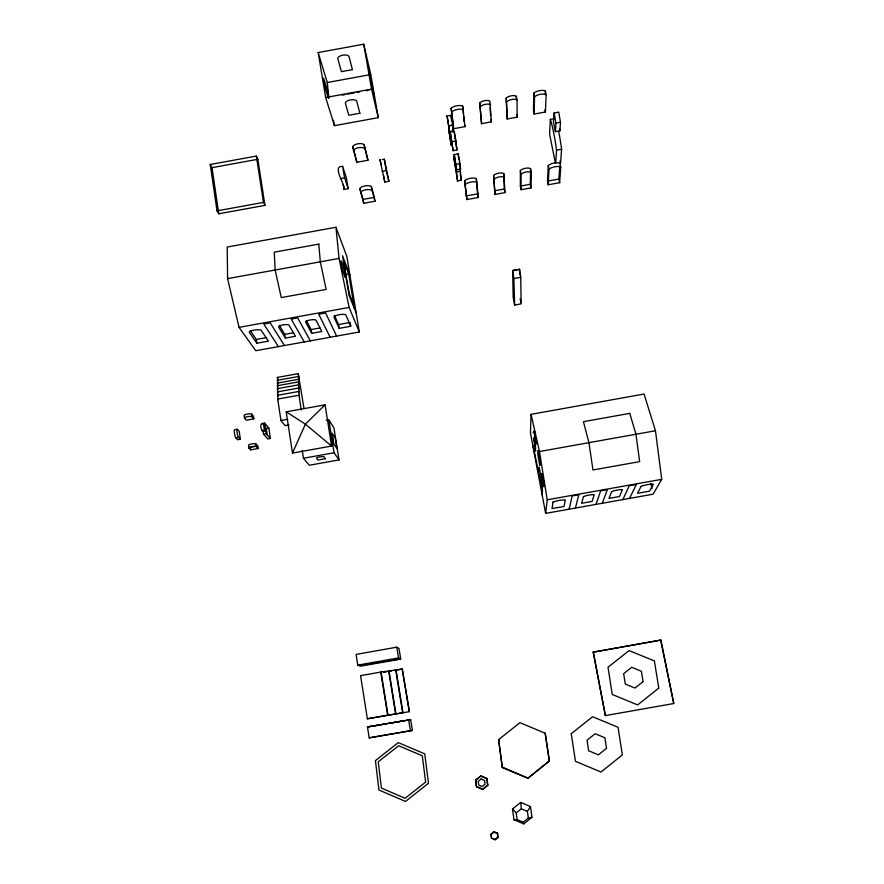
<?xml version="1.0" encoding="UTF-8"?>
<svg xmlns="http://www.w3.org/2000/svg" width="884" height="884" viewBox="0 0 884 884"><rect width="100%" height="100%" fill="white"/><g stroke="black" fill="none" stroke-linecap="round" stroke-linejoin="round"><path stroke-width="1.33" d="M521.063 189.717L521.063 174.424L520.344 170.7A5.426 2.011 -12.1 0 1 525.472 168.269A5.426 2.011 -12.1 0 1 530.588 168.833L531.317 172.568L531.03 187.905L521.063 189.717L520.356 186.082L520.344 170.7M560.489 122.257L558.721 112.124L554.025 113.008L553.483 122.102L555.417 131.65L559.926 130.821L560.489 122.257L555.914 123.086L555.417 131.65M531.03 187.905L530.323 184.27L530.588 168.833M533.803 93.14L533.45 110.489L534.157 114.058L545.428 112.003L546.124 94.676L545.384 91.019A6.862 2.873 -13 0 0 533.803 93.14L534.533 96.798L534.157 114.058M531.063 414.331L530.444 432.928L545.638 513.383L653.099 494.189L661.729 479.338L655.453 430.751L644.06 394.043L531.063 414.331L539.461 451.536L547.251 499.791L545.638 513.383M545.284 93.693L545.384 91.019M532.897 445.912L532.93 445.315L542.522 490.786L542.146 494.841M533.627 449.028L533.66 448.431M554.102 118.721L550.323 119.406L549.605 134.191L555.384 162.954M547.505 181.121L548.268 165.595A6.486 2.387 -12.5 0 1 554.213 163.021A6.486 2.387 -12.5 0 1 559.981 163.463L560.743 167.209L559.627 182.701L548.235 184.778L547.505 181.121L558.898 179.054L559.804 166.059M548.235 184.778L549.008 169.341L548.268 165.595M536.566 461.558L536.599 460.984M555.727 162.976L556.522 150.169A25.492 2.321 80.8 0 0 550.323 119.406M558.622 131.285A25.492 2.409 80.8 0 1 561.583 149.241L560.578 163.363L560.047 160.755M538.875 471.47L539.174 467.172L542.212 482.852L542.002 488.023M497.935 837.446L497.493 833.181L494.046 831.7L491.007 834.474L491.526 838.308L494.985 839.8L497.935 837.446L497.493 833.181M494.985 839.8L498.012 837.004M569.13 509.184L572.136 495.946L578.821 494.742L575.418 508.057M491.007 834.474L494.046 831.7M491.526 838.308L491.117 834.043M595.982 504.388L600.667 490.841L607.352 489.648L602.28 503.261M502.3 767.544L498.609 739.599L502.3 767.544L527.803 778.329L549.373 761.135L545.185 733.234L549.373 761.135M292.493 453.072L305.389 424.143L325.058 404.839L331.588 446.055L292.493 453.072L286.206 411.833L325.058 404.839M622.855 499.593L629.198 485.769L636.336 484.498L629.574 498.388M487.692 785.346L486.94 778.439L480.929 775.887L475.603 780.207L476.498 786.87L482.542 789.434L487.692 785.346L486.94 778.439M263.653 423.878L264.095 428.508L265.41 430.972L262.714 431.458C261.123 429.48 258.802 423.071 263.653 423.878L264.493 424.839L265.41 430.972M482.542 789.434L487.835 785.058M513.98 819.733L517.118 819.612L523.195 822.208L528.334 818.087L527.394 811.39L530.455 806.562L520.731 802.418L512.499 808.993L513.98 819.733L523.726 823.899L531.969 817.291L530.455 806.562M476.498 786.87L475.802 779.953M475.603 780.207L480.929 775.887M593.186 652.16L660.923 640.049L673.763 703.531L605.363 715.598L593.186 652.16L660.923 640.049M527.803 778.329L549.185 760.87M517.118 819.612L516.19 812.904L521.317 808.805L520.731 802.418M571.351 733.654L592.6 716.725L618.049 727.278L622.347 754.925L600.998 772.03L575.451 761.312L571.252 733.632M498.466 739.72L519.958 722.681L545.351 733.322M528.334 818.087L531.969 817.291M318.185 52.554L363.733 44.2L370.783 74.554L378.286 117.649L334.472 125.661L325.655 97.516L318.185 52.554L327.268 82.521L328.859 97.538M327.268 82.521L370.783 74.554M325.655 97.516L371.545 89.118L378.286 117.649M342.23 95.096L344.904 94.599M347.578 94.113L354.263 92.886M356.937 92.4L359.611 91.914M366.296 90.687L368.971 90.201M447.083 116.268L450.973 115.108L452.321 122.213L453.415 130.887L449.558 131.583L447.072 115.826L449.558 131.583M210.237 164.49L256.349 156.07L257.852 159.286L264.946 205.375L218.768 213.784L217.022 210.867L210.237 164.49L212.005 167.651L218.768 213.784M212.005 167.651L257.852 159.286M448.862 125.86L452.763 125.141M464.973 126.655L453.713 128.71L451.127 108.235A6.829 2.884 -11.3 0 1 462.697 106.124L464.973 126.655L464.52 124.29M481.559 123.661L491.405 121.859L489.858 101.163A5.624 2.376 -11.9 0 0 484.719 100.654A5.624 2.376 -11.9 0 0 479.736 103.008L481.559 123.661L479.736 103.008M507.294 118.964L517.151 117.163L517.041 99.991L516.322 96.323A5.635 2.365 -12.4 0 0 511.239 95.815A5.635 2.365 -12.4 0 0 506.189 98.179L507.294 118.964L506.189 98.179M450.221 131.981L454.21 131.285L455.846 140.092L456.984 149.971L453.094 150.678L450.221 131.981L453.094 150.678M452.022 141.683L455.978 140.954M356.76 162.28L367.943 160.247L364.164 144.932A5.812 2.376 -9.2 0 0 357.854 143.816A5.812 2.376 -9.2 0 0 352.771 147.009L356.76 162.28L356.119 158.446M342.716 166.413C331.091 165.452 346.086 185.773 344.031 189.452L348.152 188.701L346.274 177.485L342.616 166.28L344.395 176.922L348.152 188.701M382.197 159.573L384.297 159.186L388.894 181.286L384.772 182.038L379.932 159.529L381.313 164.789M454.221 154.799L458.199 153.694L459.569 160.921L460.586 169.175L456.641 169.894L454.188 154.435L456.641 169.894M340.417 178.601L344.627 177.839M382.076 171.363L386.286 170.59L388.894 181.286M456.022 164.501L459.989 163.783M217.022 210.867L263.476 202.403L264.946 205.375M556.522 150.169L561.583 149.241M460.365 171.363L461.349 180.248L457.558 180.944L456.509 172.071L460.365 171.363L459.901 168.457M359.932 189.065L363.059 199.408L374.297 197.364L374.96 201.232L363.711 203.276L359.932 189.065A5.834 2.21 -9.3 0 1 365.037 185.872A5.834 2.21 -9.3 0 1 371.391 186.977L374.297 197.364M466.199 195.928L477.581 193.861L476.332 178.712A6.453 2.398 -11.1 0 0 470.343 178.303A6.453 2.398 -11.1 0 0 464.63 180.833L466.874 199.563L478.255 197.497L476.332 178.712M494.344 190.833L504.3 189.021L503.825 173.728A5.415 2.011 -11.6 0 0 498.642 173.176A5.415 2.011 -11.6 0 0 493.581 175.596L495.029 194.447L504.996 192.635L503.825 173.728M520.356 186.082L530.323 184.27M335.931 227.276L227.221 247.034L227.586 278.637L239.045 327.367L255.741 350.705L359.313 331.997L346.782 256.238L335.931 227.276L339.069 258.415L349.125 307.444L359.313 331.997M227.586 278.637L339.069 258.415M341.533 268.007L343.81 267.598L345.445 277.51C343.434 275.918 337.147 248.492 343.81 267.598M345.014 274.681L348.738 274.007L344.34 262.581A25.57 1.635 79.4 0 0 349.6 294.483L353.887 305.168M239.045 327.367L349.125 307.444M513.847 278.548L520.72 277.311L519.571 269.344L512.676 270.592L513.847 278.548L514.643 305.024L521.14 303.853L520.72 277.311M250.172 330.572L256.338 339.467L266.559 337.611M279.3 325.323L284.803 334.34L293.621 332.749M306.229 320.428L311.124 329.555L319.942 327.964M334.34 315.323L338.594 324.572L350.119 322.483L350.738 326.273L339.202 328.362L333.909 316.892A6.564 1.934 -8.9 0 1 339.346 314.704A6.564 1.934 -8.9 0 1 345.777 314.748L350.738 326.273M256.901 343.235L268.416 341.147L261.056 330.075A6.597 1.923 -7.8 0 0 254.393 330.063A6.597 1.923 -7.8 0 0 249.2 332.207L256.901 343.235L256.338 339.467M285.377 338.086L295.466 336.263L288.891 325.036A5.514 1.613 -8.2 0 0 283.046 324.881A5.514 1.613 -8.2 0 0 278.515 326.914L285.377 338.086L284.803 334.34M311.721 333.323L321.809 331.5L315.997 320.13A5.503 1.613 -8.5 0 0 310.229 319.964A5.503 1.613 -8.5 0 0 305.621 322.008L311.721 333.323L311.124 329.555M298.228 373.656L298.792 377.269L298.306 376.518L277.377 380.297L277.896 381.026L277.355 377.424L298.228 373.656L303.974 408.32M298.383 379.335L298.891 382.65L298.416 381.921L277.366 385.711L277.896 386.441L277.388 383.115L298.383 379.335L298.858 380.065L298.306 376.518M298.505 384.86L299.112 388.772L298.626 388.054L277.465 391.866L277.985 392.584L277.399 388.662L298.505 384.86L298.98 385.59L298.416 381.921M278.062 398.651L277.565 395.303L298.781 391.479L299.267 392.198L298.626 388.054M289.024 424.961L285.09 425.668L280.946 420.475L277.709 399.071L298.991 395.236L299.477 395.944L298.781 391.479M253.852 418.85L246.382 420.198L244.537 418.176L244.161 415.568A3.867 0.906 -8.1 0 1 247.2 414.088A3.867 0.906 -8.1 0 1 251.675 414.22L253.465 416.265L253.852 418.85L252.062 416.817L251.675 414.22M261.962 423.535L264.57 423.071L268.835 428.033L270.393 438.486L267.83 438.939L263.543 434.154L263.145 431.502M280.946 420.475L287.62 419.27M237.299 429.259L234.636 429.746A4.221 0.685 79.6 0 0 234.448 433.016A4.221 0.685 79.6 0 0 235.807 437.856L237.708 439.757L240.36 439.282L239.188 431.215L237.299 429.259A4.221 0.674 79.6 0 0 237.111 432.541A4.221 0.674 79.6 0 0 238.47 437.381L240.36 439.282M264.548 426.508L266.272 428.497L268.835 428.033M261.863 430.508L264.57 430.022M326.196 420.364L328.837 419.889L333.92 427.867L339.025 459.912L309.245 465.249L303.466 458.266L302.251 450.365M235.807 437.856L238.47 437.381M263.543 434.154L266.15 433.69L270.393 438.486M256.592 446.133L250.338 447.26L250.713 449.868L258.216 448.519L257.841 445.912L256.062 444.055A3.879 0.84 -8.3 0 0 251.575 444A3.879 0.84 -8.3 0 0 248.514 445.414L248.901 448.033L250.713 449.868M303.466 458.266L334.053 452.763L339.025 459.912M533.03 432.464L535.605 432M539.461 451.536L655.453 430.751M547.251 499.791L661.729 479.338M396.794 647.187L356.086 654.414L357.777 665.155L360.694 666.16L400.739 659.055L399.016 648.513L396.794 647.187L398.551 657.917L400.739 659.055M357.777 665.155L398.551 657.917M358.981 665.575L400.419 658.889M380.739 672.083L360.562 675.663L367.357 718.791L409.347 711.675L402.375 669.033L380.739 672.083L387.656 715.2L402.982 712.725L396.032 669.961M383.656 672.348L386.33 671.884M389.004 671.409L391.678 670.934M394.352 670.459L402.375 669.033M367.357 718.791L387.656 715.2M367.479 726.88L410.651 719.631L412.419 730.405L369.203 737.853L367.479 726.88L381.026 724.88M368.617 726.836L396.894 721.896M397.225 721.896L404.286 720.703M383.722 724.394L386.407 723.919M389.104 723.444L395.844 722.261M398.529 721.775L401.226 721.3M403.922 720.825L410.651 719.631M369.203 737.853L412.419 730.405M673.763 703.531L660.657 640.204M605.363 715.598L593.319 652.027M409.347 711.675L402.054 668.89M502.421 767.235L527.759 777.953M480.752 776.119L486.786 778.682M476.697 786.572L482.708 789.136M521.317 808.805L527.394 811.39M493.946 832.12L497.405 833.601M492.786 838.364L495.084 839.358M286.206 411.833L305.389 424.143L331.588 446.055M256.062 444.055L256.448 446.685L258.216 448.519M512.499 808.993L516.19 812.904M277.709 399.071L278.239 399.767M277.565 395.303L278.095 396.021L277.465 391.866M277.399 388.662L277.919 389.38L277.366 385.711M277.388 383.115L277.919 383.844L277.377 380.297M277.355 377.424L277.874 378.153M278.383 346.616L263.786 324.063L270.217 322.903L284.449 345.522M554.146 112.964L555.914 123.086M304.273 341.942L291.223 319.102L297.654 317.931L310.339 340.848M330.163 337.257L318.704 314.185L325.566 312.947L336.638 336.097M356.153 312.892L348.992 295.123L342.495 255.719L349.887 275.012M523.195 822.208L523.726 823.899M328.262 98.135L325.323 88.433L323.599 78.09L327.599 90.964L328.815 98.235M352.771 147.009L355.744 157.175M371.391 186.977L374.96 201.232M384.297 159.186L386.286 170.59M364.164 144.932L367.943 160.247M650.878 483.382L651.994 488.786M559.439 128.434L559.926 130.821M452.851 130.136L453.26 132.213M544.953 109.627L545.428 112.003M558.898 179.054L559.627 182.701M333.401 120.301L334.472 125.661M516.687 114.776L517.151 117.163M490.952 119.473L491.405 121.859M504.3 189.021L504.996 192.635M520.157 298.67L520.897 302.549M493.581 175.596L495.029 194.447M514.643 305.024L513.162 297.245L512.676 270.493L519.571 269.244L519.593 274.692M477.581 193.861L478.255 197.497M464.63 180.833L466.874 199.563M453.492 127.528L451.127 108.235M459.238 161.96L460.586 169.175M452.155 124.091L453.415 130.887M455.658 142.799L456.984 149.971M460.177 173.982L461.349 180.248M457.558 180.944L453.691 156.799L456.509 172.071M363.733 44.2L371.545 89.118M383.7 175.805L384.772 182.038M363.059 199.408L363.711 203.276M343.202 184.469L344.031 189.452M348.152 270.493L354.473 308.726M408.618 719.598L410.408 730.571M395.689 669.829L402.662 712.703M338.594 324.572L339.202 328.362M389.004 671.011L395.933 713.896M388.651 670.879L395.601 713.874M381.114 672.216L388.021 715.211M328.837 419.889L334.053 452.763M298.991 395.236L301.267 409.933M256.349 156.07L263.476 202.403M266.272 428.497L267.244 435.027M264.57 423.071L266.15 433.69M450.984 115.561L451.658 121.373M454.177 131.263L455.061 139.108M458.188 154.07L458.796 159.562M462.697 106.124L463.437 113.959M463.68 116.578L464.177 121.804M490.189 107.749L490.587 115.649M516.322 96.323L516.344 98.986M244.537 418.176A3.867 0.906 -8.1 0 1 247.575 416.696A3.867 0.906 -8.1 0 1 252.062 416.817M248.901 448.033A3.879 0.829 -8.3 0 1 251.962 446.63A3.879 0.829 -8.3 0 1 256.448 446.685M353.423 150.921A5.812 2.365 -9.2 0 1 358.517 147.738A5.812 2.365 -9.2 0 1 364.827 148.832M360.595 192.988A5.834 2.199 -9.3 0 1 365.7 189.817A5.834 2.199 -9.3 0 1 372.065 190.911M451.801 111.881A6.829 2.862 -11.3 0 1 463.382 109.771M534.533 96.798A6.873 2.851 -12.9 0 1 546.124 94.676M465.327 184.568A6.453 2.387 -11.1 0 1 471.039 182.038A6.453 2.387 -11.1 0 1 477.029 182.435M549.008 169.341A6.497 2.376 -12.5 0 1 554.964 166.778A6.497 2.376 -12.5 0 1 560.743 167.209M480.432 106.677A5.635 2.354 -11.9 0 1 485.415 104.323A5.635 2.354 -11.9 0 1 490.565 104.82M494.289 179.297A5.415 2 -11.6 0 1 499.349 176.888A5.415 2 -11.6 0 1 504.532 177.43M506.908 101.837A5.647 2.354 -12.4 0 1 511.958 99.483A5.647 2.354 -12.4 0 1 517.041 99.991M521.063 174.424A5.426 1.989 -12 0 1 526.212 172.004A5.426 1.989 -12 0 1 531.317 172.568M331.467 434.188L333.113 441.149L331.467 434.188M533.704 438.11L535.516 451.149L535.56 447.249L533.704 438.11M534.024 431.049L535.881 444.464L535.925 440.398L534.024 431.049M538.146 450.564L537.87 454.973L539.87 465.525L540.179 461.282L538.146 450.564M542.08 473.592L541.87 476.111L543.881 486.719L544.025 483.139L542.08 473.592M552.997 502.145L552.058 508.576L564.014 506.433L565.318 499.946A6.796 0.972 -10.6 0 0 559.263 500.421A6.796 0.972 -10.6 0 0 552.997 502.145M583.462 496.697L581.628 503.294L592.103 501.416L594.247 494.775A5.702 0.818 -10.7 0 0 589.053 495.095A5.702 0.818 -10.7 0 0 583.462 496.697M611.64 491.67L608.977 498.41L619.452 496.532L622.424 489.736A5.713 0.818 -10.9 0 0 617.308 490.045A5.713 0.818 -10.9 0 0 611.64 491.67M641.033 486.41L637.508 493.305L649.486 491.173L653.375 484.211A6.84 0.972 -11.1 0 0 647.563 484.642A6.84 0.972 -11.1 0 0 641.033 486.41M448.796 129.882L451.205 145.142L448.796 129.882M606.534 748.328L598.391 754.837L588.645 750.77L587.064 740.206L595.186 733.72L604.91 737.775L606.534 748.328M643.044 681.63L634.988 688.039L625.286 684.061L623.662 673.685L631.695 667.298L641.386 671.254L643.044 681.63M658.779 688.072L637.662 704.935L612.236 694.448L608.015 667.276L629.054 650.591L654.381 660.912L658.779 688.072M481.139 779.014L478.222 781.323L478.73 785.091L482.156 786.55L485.062 784.23L484.554 780.461L481.139 779.014M425.635 782.064L405.137 798.285L381.402 788.086L378.242 761.809L398.662 745.742L422.309 755.798L425.635 782.064M428.486 783.279L405.535 801.445L378.949 790.02L375.424 760.605L398.275 742.626L424.751 753.875L428.486 783.279M352.418 69.637L341.401 71.659L337.81 58.642A5.724 2.696 -9.1 0 1 342.771 55.162A5.724 2.696 -9.1 0 1 349.036 56.587L352.418 69.637M359.887 113.229L348.793 115.251L345.423 103.406A5.757 2.53 -9.2 0 1 350.407 99.914A5.757 2.53 -9.2 0 1 356.738 101.329L359.887 113.229M318.804 244.106L274.261 252.194L275.134 270.007L281.267 297.577L326.13 289.455L320.317 261.819L318.804 244.106M325.456 458.697L317.92 460.045L316.549 458.277A3.879 0.785 -8.9 0 1 319.809 456.895A3.879 0.785 -8.9 0 1 324.141 456.918L325.456 458.697M629.762 413.369L583.44 421.679L588.932 442.674L592.965 469.979L639.629 461.636L635.95 434.243L629.762 413.369M336.903 448.508L333.776 443.867L332.075 433.182L335.224 438L336.903 448.508M368.738 69.924L373.667 93.781L368.738 69.924"/></g></svg>
